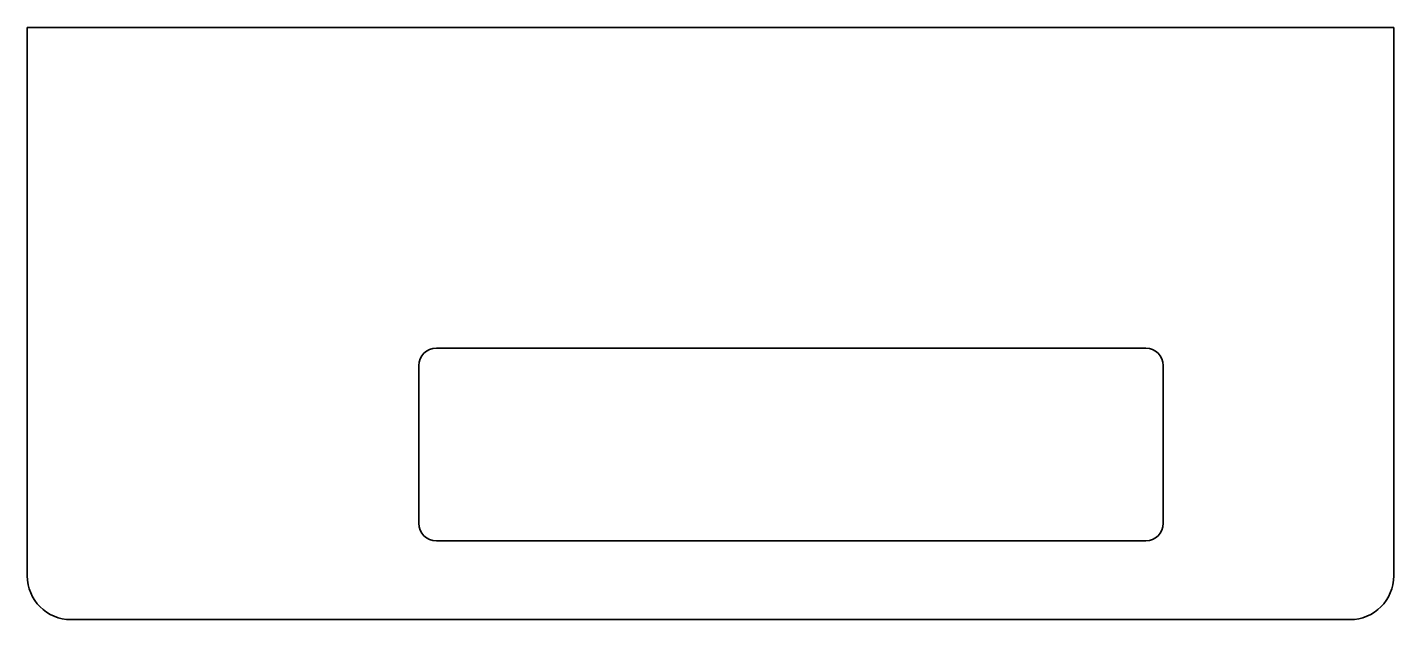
# Model space of a CAD drawing. Header units: millimetres. Extents: x 131 to 209, y 111.4 to 145.2.
import ezdxf

# ---------------------------------------------------------------- set-up
doc = ezdxf.new("R2010")
doc.units = ezdxf.units.MM
doc.header["$LTSCALE"] = 0.75
doc.layers.add('Visible', color=7, linetype='Continuous', lineweight=35)

msp = doc.modelspace()

# ---------------------------------------------------------------- linework, layer by layer
at = {"layer": 'Visible'}
for p, q in [((130.962171, 145.196339), (130.962171, 113.896339)), ((208.962171, 145.196339), (130.962171, 145.196339)), ((208.962171, 113.896339), (208.962171, 145.196339)), ((154.312171, 126.896339), (194.812171, 126.896339)), ((153.312171, 116.896339), (153.312171, 125.896339)), ((195.812171, 125.896339), (195.812171, 116.896339)), ((194.812171, 115.896339), (154.312171, 115.896339)), ((133.462171, 111.396339), (206.462171, 111.396339))]:
    msp.add_line(p, q, dxfattribs=at)
at = {"layer": 'Visible', "extrusion": (0, 0, -1)}
for centre, start, end in [((-154.312171, 125.896339), 0, 90), ((-194.812171, 125.896339), 90, 180), ((-154.312171, 116.896339), 270, 0), ((-194.812171, 116.896339), 180, 270)]:
    msp.add_arc(centre, 1, start, end, dxfattribs=at)
at = {"layer": 'Visible'}
for centre, start, end in [((133.462171, 113.896339), 180, 270), ((206.462171, 113.896339), 270, 0)]:
    msp.add_arc(centre, 2.5, start, end, dxfattribs=at)

doc.saveas('drawing.dxf')
